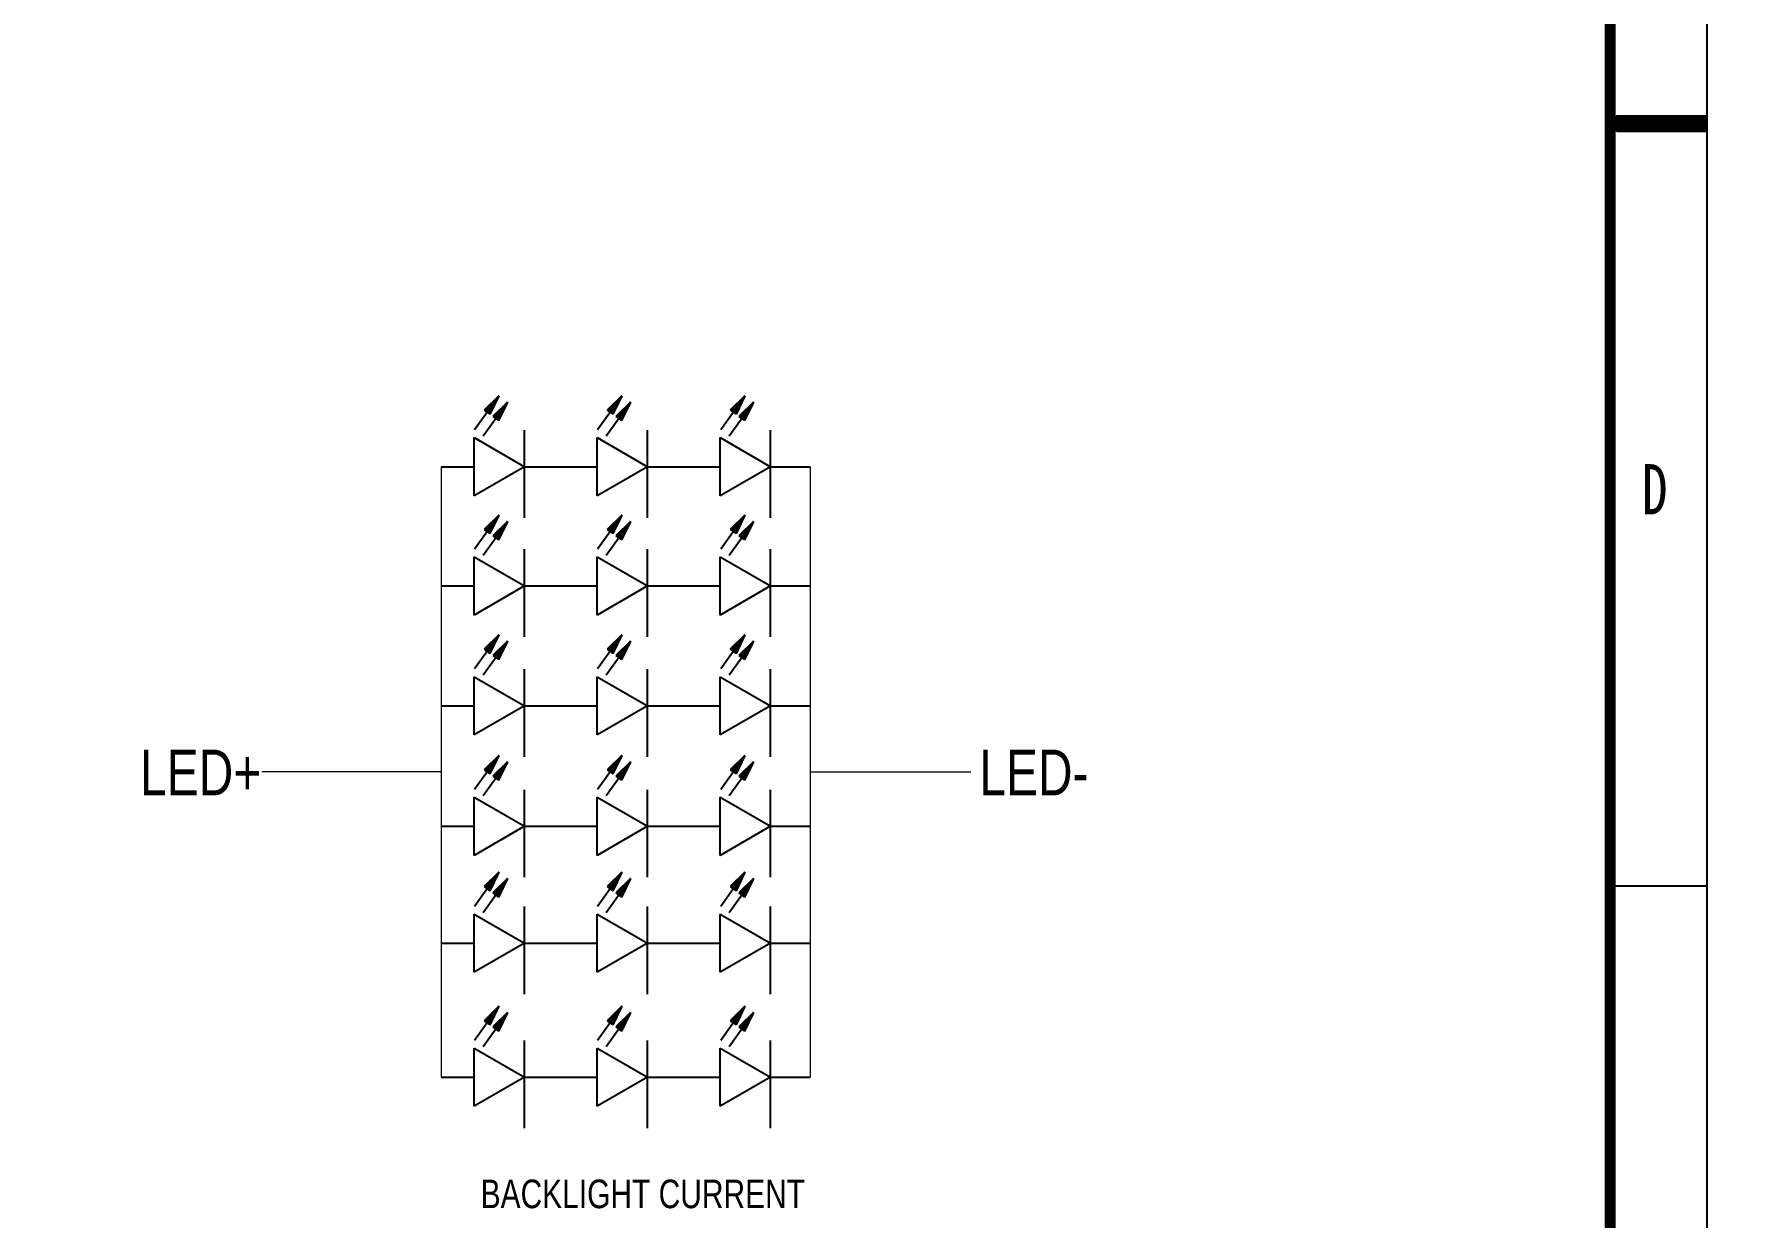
# Model space of a CAD drawing. Header units: millimetres. Extents: x -82 to 775, y -85 to 526.
# Drawn here: x 550.3 to 775.4, y 76.4 to 231.8 of the extents above; entities that cross this region are included whole.
import ezdxf
from ezdxf.enums import TextEntityAlignment as Align

# ---------------------------------------------------------------- set-up
doc = ezdxf.new("R2010")
doc.units = ezdxf.units.MM
doc.header["$LTSCALE"] = 40.8375
doc.layers.get('0').update_dxf_attribs({"linetype": 'CONTINUOUS'})
doc.styles.get("Standard").update_dxf_attribs({"font": 'txt', "width": 0.75})
doc.styles.add('STYLE1', font='SimSun.ttf', dxfattribs={"width": 0.9})

# ---------------------------------------------------------------- blocks, each defined once
blk = doc.blocks.new('CAD_TITLE')
at = {"color": 7, "linetype": 'Continuous', "const_width": 0.5}
blk.add_lwpolyline([(-282, 0), (0, 0), (0, 200), (-282, 200)], close=True, dxfattribs=at)
at = {"style": 'STYLE1'}
for tag, p, height in [('CUSTOMER_NO.:', (-33.26, 194.996), 3), ('分页号', (-10.169, 1.828), 1.623)]:
    blk.add_attdef(tag, p, '', height=height, dxfattribs=at)
at = {"color": 1, "style": 'STYLE1', "width": 0.9}
for tag, p in [('名称', (-79.098, 27.078)), ('图号', (-17.76, 16.409)), ('版本', (-3.633, 16.409))]:
    blk.add_attdef(tag, text='', height=2.936, dxfattribs=at).set_placement(p, align=Align.CENTER)
at = {"color": 7, "style": 'STYLE1', "width": 0.9}
for tag, p in [('CONTENT4', (-120.11, 21.517)), ('DATE4', (-94.197, 21.384)), ('NO4', (-140.655, 20.641)), ('CONTENT3', (-120.11, 16.706)), ('DATE3', (-94.074, 16.519)), ('NO3', (-140.787, 15.731)), ('CONTENT2', (-120.136, 11.605)), ('DATE2', (-94.074, 11.684)), ('NO2', (-140.721, 10.665)), ('CONTENT1', (-120.122, 6.33)), ('DATE1', (-94.039, 6.334)), ('NO1', (-140.721, 5.665))]:
    blk.add_attdef(tag, text='', height=2, dxfattribs=at).set_placement(p, align=Align.CENTER)
at = {"color": 1, "style": 'STYLE1', "width": 0.9}
blk.add_attdef('规格', (-65.257, 16.409), '', height=2.936, dxfattribs=at)
at = {"style": 'STYLE1', "width": 0.9}
for tag, p in [('出图人', (-56.666, 11.649)), ('设计人', (-22.689, 11.649)), ('批准人', (-22.556, 6.631))]:
    blk.add_attdef(tag, p, '', height=2, dxfattribs=at)
at = {"color": 7, "style": 'STYLE1', "width": 0.9}
blk.add_attdef('校对人', (-56.521, 6.631), '', height=2, dxfattribs=at)
blk = doc.blocks.new('CAD_INFO')
blk.add_lwpolyline([(-282, 200), (0, 200), (0, 0), (-282, 0)], close=True)
at = {"color": 7, "style": 'STYLE1', "width": 0.9, "flags": 9}
for tag, p in [('BOMWIDTH', (-73.715, 64.466)), ('BOMHEIGHT', (-57.191, 64.466)), ('BOMSTARTPOS', (-38.543, 64.466)), ('BOMSECONDLINE', (-20.131, 64.466)), ('BOMTHIRDLINE', (-74.534, 55.74)), ('PDMUPDATE', (-55.303, 55.74)), ('BOMSTARTPOS2', (-38.307, 55.74)), ('BOMSTARTPOS3', (-18.951, 55.74))]:
    blk.add_attdef(tag, p, '', height=2, dxfattribs=at)

msp = doc.modelspace()

# ---------------------------------------------------------------- linework, layer by layer
at = {"color": 7, "linetype": 'Continuous'}
for p, q in [((608.093, 179.851), (611.28, 184.289)), ((608.093, 179.851), (611.28, 184.289)), ((609.218, 179.023), (612.405, 183.461)), ((609.218, 179.023), (612.405, 183.461)), ((611.28, 184.289), (609.357, 182.399)), ((611.28, 184.289), (609.357, 182.399)), ((609.357, 182.399), (610.104, 181.862)), ((609.357, 182.399), (609.73, 182.131)), ((609.73, 182.131), (611.28, 184.289)), ((611.28, 184.289), (609.73, 182.131)), ((611.28, 184.289), (610.104, 181.862)), ((610.104, 181.862), (611.28, 184.289)), ((612.405, 183.461), (610.482, 181.571)), ((612.405, 183.461), (610.482, 181.571)), ((610.855, 181.303), (612.405, 183.461)), ((612.405, 183.461), (610.855, 181.303)), ((612.405, 183.461), (611.229, 181.034)), ((611.229, 181.034), (612.405, 183.461)), ((624.235, 179.851), (627.423, 184.289)), ((624.235, 179.851), (627.423, 184.289)), ((625.36, 179.023), (628.548, 183.461)), ((625.36, 179.023), (628.548, 183.461)), ((627.423, 184.289), (625.5, 182.399)), ((627.423, 184.289), (625.5, 182.399)), ((625.5, 182.399), (626.247, 181.862)), ((625.5, 182.399), (625.873, 182.131)), ((625.873, 182.131), (627.423, 184.289)), ((627.423, 184.289), (625.873, 182.131)), ((627.423, 184.289), (626.247, 181.862)), ((626.247, 181.862), (627.423, 184.289)), ((628.548, 183.461), (626.625, 181.571)), ((628.548, 183.461), (626.625, 181.571)), ((626.998, 181.303), (628.548, 183.461)), ((628.548, 183.461), (626.998, 181.303)), ((628.548, 183.461), (627.372, 181.034)), ((627.372, 181.034), (628.548, 183.461)), ((640.378, 179.851), (643.565, 184.289)), ((640.378, 179.851), (643.565, 184.289)), ((641.503, 179.023), (644.69, 183.461)), ((641.503, 179.023), (644.69, 183.461)), ((643.565, 184.289), (641.642, 182.399)), ((643.565, 184.289), (641.642, 182.399)), ((641.642, 182.399), (642.39, 181.862)), ((641.642, 182.399), (642.015, 182.131)), ((642.015, 182.131), (643.565, 184.289)), ((643.565, 184.289), (642.015, 182.131)), ((643.565, 184.289), (642.39, 181.862)), ((642.39, 181.862), (643.565, 184.289)), ((644.69, 183.461), (642.767, 181.571)), ((644.69, 183.461), (642.767, 181.571)), ((643.14, 181.303), (644.69, 183.461)), ((644.69, 183.461), (643.14, 181.303)), ((644.69, 183.461), (643.515, 181.034)), ((643.515, 181.034), (644.69, 183.461)), ((609.73, 182.131), (610.104, 181.862)), ((610.482, 181.571), (611.229, 181.034)), ((610.482, 181.571), (610.855, 181.303)), ((610.855, 181.303), (611.229, 181.034)), ((625.873, 182.131), (626.247, 181.862)), ((626.625, 181.571), (627.372, 181.034)), ((626.625, 181.571), (626.998, 181.303)), ((626.998, 181.303), (627.372, 181.034)), ((642.015, 182.131), (642.39, 181.862)), ((642.767, 181.571), (643.515, 181.034)), ((642.767, 181.571), (643.14, 181.303)), ((643.14, 181.303), (643.515, 181.034)), ((608.025, 171.158), (608.025, 178.795)), ((608.025, 178.795), (614.64, 174.976)), ((614.64, 168.289), (614.64, 179.789)), ((624.168, 171.158), (624.168, 178.795)), ((624.168, 178.795), (630.782, 174.976)), ((630.782, 168.289), (630.782, 179.789)), ((640.311, 171.158), (640.311, 178.795)), ((640.311, 178.795), (646.925, 174.976)), ((646.925, 168.289), (646.925, 179.789)), ((603.707, 174.976), (608.025, 174.976)), ((614.64, 174.976), (608.025, 171.158)), ((614.64, 174.976), (619.849, 174.976)), ((619.849, 174.976), (624.168, 174.976)), ((630.782, 174.976), (624.168, 171.158)), ((630.782, 174.976), (635.992, 174.976)), ((635.992, 174.976), (640.311, 174.976)), ((646.925, 174.976), (640.311, 171.158)), ((646.925, 174.976), (652.134, 174.976)), ((608.093, 164.199), (611.28, 168.636)), ((608.093, 164.199), (611.28, 168.636)), ((609.218, 163.371), (612.405, 167.808)), ((609.218, 163.371), (612.405, 167.808)), ((611.28, 168.636), (609.357, 166.746)), ((611.28, 168.636), (609.357, 166.746)), ((609.357, 166.746), (610.104, 166.209)), ((609.357, 166.746), (609.73, 166.478)), ((609.73, 166.478), (611.28, 168.636)), ((611.28, 168.636), (609.73, 166.478)), ((611.28, 168.636), (610.104, 166.209)), ((610.104, 166.209), (611.28, 168.636)), ((612.405, 167.808), (610.482, 165.918)), ((612.405, 167.808), (610.482, 165.918)), ((610.855, 165.65), (612.405, 167.808)), ((612.405, 167.808), (610.855, 165.65)), ((612.405, 167.808), (611.229, 165.381)), ((611.229, 165.381), (612.405, 167.808)), ((624.235, 164.199), (627.423, 168.636)), ((624.235, 164.199), (627.423, 168.636)), ((625.36, 163.371), (628.548, 167.808)), ((625.36, 163.371), (628.548, 167.808)), ((627.423, 168.636), (625.5, 166.746)), ((627.423, 168.636), (625.5, 166.746)), ((625.5, 166.746), (626.247, 166.209)), ((625.5, 166.746), (625.873, 166.478)), ((625.873, 166.478), (627.423, 168.636)), ((627.423, 168.636), (625.873, 166.478)), ((627.423, 168.636), (626.247, 166.209)), ((626.247, 166.209), (627.423, 168.636)), ((628.548, 167.808), (626.625, 165.918)), ((628.548, 167.808), (626.625, 165.918)), ((626.998, 165.65), (628.548, 167.808)), ((628.548, 167.808), (626.998, 165.65)), ((628.548, 167.808), (627.372, 165.381)), ((627.372, 165.381), (628.548, 167.808)), ((640.378, 164.199), (643.565, 168.636)), ((640.378, 164.199), (643.565, 168.636)), ((641.503, 163.371), (644.69, 167.808)), ((641.503, 163.371), (644.69, 167.808)), ((643.565, 168.636), (641.642, 166.746)), ((643.565, 168.636), (641.642, 166.746)), ((641.642, 166.746), (642.39, 166.209)), ((641.642, 166.746), (642.015, 166.478)), ((642.015, 166.478), (643.565, 168.636)), ((643.565, 168.636), (642.015, 166.478)), ((643.565, 168.636), (642.39, 166.209)), ((642.39, 166.209), (643.565, 168.636)), ((644.69, 167.808), (642.767, 165.918)), ((644.69, 167.808), (642.767, 165.918)), ((643.14, 165.65), (644.69, 167.808)), ((644.69, 167.808), (643.14, 165.65)), ((644.69, 167.808), (643.515, 165.381)), ((643.515, 165.381), (644.69, 167.808)), ((609.73, 166.478), (610.104, 166.209)), ((610.482, 165.918), (611.229, 165.381)), ((610.482, 165.918), (610.855, 165.65)), ((610.855, 165.65), (611.229, 165.381)), ((625.873, 166.478), (626.247, 166.209)), ((626.625, 165.918), (627.372, 165.381)), ((626.625, 165.918), (626.998, 165.65)), ((626.998, 165.65), (627.372, 165.381)), ((642.015, 166.478), (642.39, 166.209)), ((642.767, 165.918), (643.515, 165.381)), ((642.767, 165.918), (643.14, 165.65)), ((643.14, 165.65), (643.515, 165.381)), ((608.025, 155.505), (608.025, 163.143)), ((608.025, 163.143), (614.64, 159.324)), ((614.64, 152.636), (614.64, 164.136)), ((624.168, 155.505), (624.168, 163.143)), ((624.168, 163.143), (630.782, 159.324)), ((630.782, 152.636), (630.782, 164.136)), ((640.311, 155.505), (640.311, 163.143)), ((640.311, 163.143), (646.925, 159.324)), ((646.925, 152.636), (646.925, 164.136)), ((603.707, 159.324), (608.025, 159.324)), ((614.64, 159.324), (608.025, 155.505)), ((614.64, 159.324), (619.849, 159.324)), ((619.849, 159.324), (624.168, 159.324)), ((630.782, 159.324), (624.168, 155.505)), ((630.782, 159.324), (635.992, 159.324)), ((635.992, 159.324), (640.311, 159.324)), ((646.925, 159.324), (640.311, 155.505)), ((646.925, 159.324), (652.134, 159.324)), ((608.093, 148.469), (611.28, 152.906)), ((608.093, 148.469), (611.28, 152.906)), ((609.218, 147.641), (612.405, 152.078)), ((609.218, 147.641), (612.405, 152.078)), ((611.28, 152.906), (609.357, 151.016)), ((611.28, 152.906), (609.357, 151.016)), ((609.357, 151.016), (610.104, 150.479)), ((609.357, 151.016), (609.73, 150.748)), ((609.73, 150.748), (611.28, 152.906)), ((611.28, 152.906), (609.73, 150.748)), ((611.28, 152.906), (610.104, 150.479)), ((610.104, 150.479), (611.28, 152.906)), ((612.405, 152.078), (610.482, 150.188)), ((612.405, 152.078), (610.482, 150.188)), ((610.855, 149.92), (612.405, 152.078)), ((612.405, 152.078), (610.855, 149.92)), ((612.405, 152.078), (611.229, 149.651)), ((611.229, 149.651), (612.405, 152.078)), ((624.235, 148.469), (627.423, 152.906)), ((624.235, 148.469), (627.423, 152.906)), ((625.36, 147.641), (628.548, 152.078)), ((625.36, 147.641), (628.548, 152.078)), ((627.423, 152.906), (625.5, 151.016)), ((627.423, 152.906), (625.5, 151.016)), ((625.5, 151.016), (626.247, 150.479)), ((625.5, 151.016), (625.873, 150.748)), ((625.873, 150.748), (627.423, 152.906)), ((627.423, 152.906), (625.873, 150.748)), ((627.423, 152.906), (626.247, 150.479)), ((626.247, 150.479), (627.423, 152.906)), ((628.548, 152.078), (626.625, 150.188)), ((628.548, 152.078), (626.625, 150.188)), ((626.998, 149.92), (628.548, 152.078)), ((628.548, 152.078), (626.998, 149.92)), ((628.548, 152.078), (627.372, 149.651)), ((627.372, 149.651), (628.548, 152.078)), ((640.378, 148.469), (643.565, 152.906)), ((640.378, 148.469), (643.565, 152.906)), ((641.503, 147.641), (644.69, 152.078)), ((641.503, 147.641), (644.69, 152.078)), ((643.565, 152.906), (641.642, 151.016)), ((643.565, 152.906), (641.642, 151.016)), ((641.642, 151.016), (642.39, 150.479)), ((641.642, 151.016), (642.015, 150.748)), ((642.015, 150.748), (643.565, 152.906)), ((643.565, 152.906), (642.015, 150.748)), ((643.565, 152.906), (642.39, 150.479)), ((642.39, 150.479), (643.565, 152.906)), ((644.69, 152.078), (642.767, 150.188)), ((644.69, 152.078), (642.767, 150.188)), ((643.14, 149.92), (644.69, 152.078)), ((644.69, 152.078), (643.14, 149.92)), ((644.69, 152.078), (643.515, 149.651)), ((643.515, 149.651), (644.69, 152.078)), ((609.73, 150.748), (610.104, 150.479)), ((610.482, 150.188), (611.229, 149.651)), ((610.482, 150.188), (610.855, 149.92)), ((610.855, 149.92), (611.229, 149.651)), ((625.873, 150.748), (626.247, 150.479)), ((626.625, 150.188), (627.372, 149.651)), ((626.625, 150.188), (626.998, 149.92)), ((626.998, 149.92), (627.372, 149.651)), ((642.015, 150.748), (642.39, 150.479)), ((642.767, 150.188), (643.515, 149.651)), ((642.767, 150.188), (643.14, 149.92)), ((643.14, 149.92), (643.515, 149.651)), ((608.025, 139.775), (608.025, 147.413)), ((608.025, 147.413), (614.64, 143.594)), ((614.64, 136.906), (614.64, 148.406)), ((624.168, 139.775), (624.168, 147.413)), ((624.168, 147.413), (630.782, 143.594)), ((630.782, 136.906), (630.782, 148.406)), ((640.311, 139.775), (640.311, 147.413)), ((640.311, 147.413), (646.925, 143.594)), ((646.925, 136.906), (646.925, 148.406)), ((603.707, 143.594), (608.025, 143.594)), ((614.64, 143.594), (608.025, 139.775)), ((614.64, 143.594), (619.849, 143.594)), ((619.849, 143.594), (624.168, 143.594)), ((630.782, 143.594), (624.168, 139.775)), ((630.782, 143.594), (635.992, 143.594)), ((635.992, 143.594), (640.311, 143.594)), ((646.925, 143.594), (640.311, 139.775)), ((646.925, 143.594), (652.134, 143.594)), ((608.093, 132.645), (611.28, 137.083)), ((608.093, 132.645), (611.28, 137.083)), ((609.218, 131.817), (612.405, 136.255)), ((609.218, 131.817), (612.405, 136.255)), ((611.28, 137.083), (609.357, 135.193)), ((611.28, 137.083), (609.357, 135.193)), ((609.357, 135.193), (610.104, 134.656)), ((609.357, 135.193), (609.73, 134.925)), ((609.73, 134.925), (611.28, 137.083)), ((611.28, 137.083), (609.73, 134.925)), ((611.28, 137.083), (610.104, 134.656)), ((610.104, 134.656), (611.28, 137.083)), ((612.405, 136.255), (610.482, 134.365)), ((612.405, 136.255), (610.482, 134.365)), ((610.855, 134.097), (612.405, 136.255)), ((612.405, 136.255), (610.855, 134.097)), ((612.405, 136.255), (611.229, 133.828)), ((611.229, 133.828), (612.405, 136.255)), ((624.235, 132.645), (627.423, 137.083)), ((624.235, 132.645), (627.423, 137.083)), ((625.36, 131.817), (628.548, 136.255)), ((625.36, 131.817), (628.548, 136.255)), ((627.423, 137.083), (625.5, 135.193)), ((627.423, 137.083), (625.5, 135.193)), ((625.5, 135.193), (626.247, 134.656)), ((625.5, 135.193), (625.873, 134.925)), ((625.873, 134.925), (627.423, 137.083)), ((627.423, 137.083), (625.873, 134.925)), ((627.423, 137.083), (626.247, 134.656)), ((626.247, 134.656), (627.423, 137.083)), ((628.548, 136.255), (626.625, 134.365)), ((628.548, 136.255), (626.625, 134.365)), ((626.998, 134.097), (628.548, 136.255)), ((628.548, 136.255), (626.998, 134.097)), ((628.548, 136.255), (627.372, 133.828)), ((627.372, 133.828), (628.548, 136.255)), ((640.378, 132.645), (643.565, 137.083)), ((640.378, 132.645), (643.565, 137.083)), ((641.503, 131.817), (644.69, 136.255)), ((641.503, 131.817), (644.69, 136.255)), ((643.565, 137.083), (641.642, 135.193)), ((643.565, 137.083), (641.642, 135.193)), ((641.642, 135.193), (642.39, 134.656)), ((641.642, 135.193), (642.015, 134.925)), ((642.015, 134.925), (643.565, 137.083)), ((643.565, 137.083), (642.015, 134.925)), ((643.565, 137.083), (642.39, 134.656)), ((642.39, 134.656), (643.565, 137.083)), ((644.69, 136.255), (642.767, 134.365)), ((644.69, 136.255), (642.767, 134.365)), ((643.14, 134.097), (644.69, 136.255)), ((644.69, 136.255), (643.14, 134.097)), ((644.69, 136.255), (643.515, 133.828)), ((643.515, 133.828), (644.69, 136.255)), ((609.73, 134.925), (610.104, 134.656)), ((610.482, 134.365), (611.229, 133.828)), ((610.482, 134.365), (610.855, 134.097)), ((610.855, 134.097), (611.229, 133.828)), ((625.873, 134.925), (626.247, 134.656)), ((626.625, 134.365), (627.372, 133.828)), ((626.625, 134.365), (626.998, 134.097)), ((626.998, 134.097), (627.372, 133.828)), ((642.015, 134.925), (642.39, 134.656)), ((642.767, 134.365), (643.515, 133.828)), ((642.767, 134.365), (643.14, 134.097)), ((643.14, 134.097), (643.515, 133.828)), ((608.025, 123.952), (608.025, 131.589)), ((608.025, 131.589), (614.64, 127.77)), ((614.64, 121.083), (614.64, 132.583)), ((624.168, 123.952), (624.168, 131.589)), ((624.168, 131.589), (630.782, 127.77)), ((630.782, 121.083), (630.782, 132.583)), ((640.311, 123.952), (640.311, 131.589)), ((640.311, 131.589), (646.925, 127.77)), ((646.925, 121.083), (646.925, 132.583)), ((603.707, 127.77), (608.025, 127.77)), ((614.64, 127.77), (608.025, 123.952)), ((614.64, 127.77), (619.849, 127.77)), ((619.849, 127.77), (624.168, 127.77)), ((630.782, 127.77), (624.168, 123.952)), ((630.782, 127.77), (635.992, 127.77)), ((635.992, 127.77), (640.311, 127.77)), ((646.925, 127.77), (640.311, 123.952)), ((646.925, 127.77), (652.134, 127.77)), ((608.093, 117.301), (611.28, 121.739)), ((608.093, 117.301), (611.28, 121.739)), ((611.28, 121.739), (609.357, 119.849)), ((611.28, 121.739), (609.357, 119.849)), ((609.73, 119.581), (611.28, 121.739)), ((611.28, 121.739), (609.73, 119.581)), ((611.28, 121.739), (610.104, 119.312)), ((610.104, 119.312), (611.28, 121.739)), ((624.235, 117.301), (627.423, 121.739)), ((624.235, 117.301), (627.423, 121.739)), ((627.423, 121.739), (625.5, 119.849)), ((627.423, 121.739), (625.5, 119.849)), ((625.873, 119.581), (627.423, 121.739)), ((627.423, 121.739), (625.873, 119.581)), ((627.423, 121.739), (626.247, 119.312)), ((626.247, 119.312), (627.423, 121.739)), ((640.378, 117.301), (643.565, 121.739)), ((640.378, 117.301), (643.565, 121.739)), ((643.565, 121.739), (641.642, 119.849)), ((643.565, 121.739), (641.642, 119.849)), ((642.015, 119.581), (643.565, 121.739)), ((643.565, 121.739), (642.015, 119.581)), ((643.565, 121.739), (642.39, 119.312)), ((642.39, 119.312), (643.565, 121.739)), ((609.218, 116.473), (612.405, 120.911)), ((609.218, 116.473), (612.405, 120.911)), ((609.357, 119.849), (610.104, 119.312)), ((609.357, 119.849), (609.73, 119.581)), ((609.73, 119.581), (610.104, 119.312)), ((612.405, 120.911), (610.482, 119.021)), ((612.405, 120.911), (610.482, 119.021)), ((610.855, 118.753), (612.405, 120.911)), ((612.405, 120.911), (610.855, 118.753)), ((612.405, 120.911), (611.229, 118.484)), ((611.229, 118.484), (612.405, 120.911)), ((625.36, 116.473), (628.548, 120.911)), ((625.36, 116.473), (628.548, 120.911)), ((625.5, 119.849), (626.247, 119.312)), ((625.5, 119.849), (625.873, 119.581)), ((625.873, 119.581), (626.247, 119.312)), ((628.548, 120.911), (626.625, 119.021)), ((628.548, 120.911), (626.625, 119.021)), ((626.998, 118.753), (628.548, 120.911)), ((628.548, 120.911), (626.998, 118.753)), ((628.548, 120.911), (627.372, 118.484)), ((627.372, 118.484), (628.548, 120.911)), ((641.503, 116.473), (644.69, 120.911)), ((641.503, 116.473), (644.69, 120.911)), ((641.642, 119.849), (642.39, 119.312)), ((641.642, 119.849), (642.015, 119.581)), ((642.015, 119.581), (642.39, 119.312)), ((644.69, 120.911), (642.767, 119.021)), ((644.69, 120.911), (642.767, 119.021)), ((643.14, 118.753), (644.69, 120.911)), ((644.69, 120.911), (643.14, 118.753)), ((644.69, 120.911), (643.515, 118.484)), ((643.515, 118.484), (644.69, 120.911)), ((610.482, 119.021), (611.229, 118.484)), ((610.482, 119.021), (610.855, 118.753)), ((610.855, 118.753), (611.229, 118.484)), ((614.64, 105.739), (614.64, 117.239)), ((626.625, 119.021), (627.372, 118.484)), ((626.625, 119.021), (626.998, 118.753)), ((626.998, 118.753), (627.372, 118.484)), ((630.782, 105.739), (630.782, 117.239)), ((642.767, 119.021), (643.515, 118.484)), ((642.767, 119.021), (643.14, 118.753)), ((643.14, 118.753), (643.515, 118.484)), ((646.925, 105.739), (646.925, 117.239)), ((608.025, 108.608), (608.025, 116.245)), ((608.025, 116.245), (614.64, 112.426)), ((624.168, 108.608), (624.168, 116.245)), ((624.168, 116.245), (630.782, 112.426)), ((640.311, 108.608), (640.311, 116.245)), ((640.311, 116.245), (646.925, 112.426)), ((603.707, 112.426), (608.025, 112.426)), ((614.64, 112.426), (608.025, 108.608)), ((614.64, 112.426), (619.849, 112.426)), ((619.849, 112.426), (624.168, 112.426)), ((630.782, 112.426), (624.168, 108.608)), ((630.782, 112.426), (635.992, 112.426)), ((635.992, 112.426), (640.311, 112.426)), ((646.925, 112.426), (640.311, 108.608)), ((646.925, 112.426), (652.134, 112.426)), ((608.093, 99.707), (611.28, 104.145)), ((608.093, 99.707), (611.28, 104.145)), ((611.28, 104.145), (609.357, 102.255)), ((611.28, 104.145), (609.357, 102.255)), ((609.73, 101.987), (611.28, 104.145)), ((611.28, 104.145), (609.73, 101.987)), ((611.28, 104.145), (610.104, 101.718)), ((610.104, 101.718), (611.28, 104.145)), ((624.235, 99.707), (627.423, 104.145)), ((624.235, 99.707), (627.423, 104.145)), ((627.423, 104.145), (625.5, 102.255)), ((627.423, 104.145), (625.5, 102.255)), ((625.873, 101.987), (627.423, 104.145)), ((627.423, 104.145), (625.873, 101.987)), ((627.423, 104.145), (626.247, 101.718)), ((626.247, 101.718), (627.423, 104.145)), ((640.378, 99.707), (643.565, 104.145)), ((640.378, 99.707), (643.565, 104.145)), ((643.565, 104.145), (641.642, 102.255)), ((643.565, 104.145), (641.642, 102.255)), ((642.015, 101.987), (643.565, 104.145)), ((643.565, 104.145), (642.015, 101.987)), ((643.565, 104.145), (642.39, 101.718)), ((642.39, 101.718), (643.565, 104.145)), ((609.218, 98.879), (612.405, 103.317)), ((609.218, 98.879), (612.405, 103.317)), ((609.357, 102.255), (610.104, 101.718)), ((609.357, 102.255), (609.73, 101.987)), ((609.73, 101.987), (610.104, 101.718)), ((612.405, 103.317), (610.482, 101.427)), ((612.405, 103.317), (610.482, 101.427)), ((610.482, 101.427), (611.229, 100.89)), ((610.482, 101.427), (610.855, 101.159)), ((610.855, 101.159), (612.405, 103.317)), ((612.405, 103.317), (610.855, 101.159)), ((612.405, 103.317), (611.229, 100.89)), ((611.229, 100.89), (612.405, 103.317)), ((625.36, 98.879), (628.548, 103.317)), ((625.36, 98.879), (628.548, 103.317)), ((625.5, 102.255), (626.247, 101.718)), ((625.5, 102.255), (625.873, 101.987)), ((625.873, 101.987), (626.247, 101.718)), ((628.548, 103.317), (626.625, 101.427)), ((628.548, 103.317), (626.625, 101.427)), ((626.625, 101.427), (627.372, 100.89)), ((626.625, 101.427), (626.998, 101.159)), ((626.998, 101.159), (628.548, 103.317)), ((628.548, 103.317), (626.998, 101.159)), ((628.548, 103.317), (627.372, 100.89)), ((627.372, 100.89), (628.548, 103.317)), ((641.503, 98.879), (644.69, 103.317)), ((641.503, 98.879), (644.69, 103.317)), ((641.642, 102.255), (642.39, 101.718)), ((641.642, 102.255), (642.015, 101.987)), ((642.015, 101.987), (642.39, 101.718)), ((644.69, 103.317), (642.767, 101.427)), ((644.69, 103.317), (642.767, 101.427)), ((642.767, 101.427), (643.515, 100.89)), ((642.767, 101.427), (643.14, 101.159)), ((643.14, 101.159), (644.69, 103.317)), ((644.69, 103.317), (643.14, 101.159)), ((644.69, 103.317), (643.515, 100.89)), ((643.515, 100.89), (644.69, 103.317)), ((610.855, 101.159), (611.229, 100.89)), ((614.64, 88.145), (614.64, 99.645)), ((626.998, 101.159), (627.372, 100.89)), ((630.782, 88.145), (630.782, 99.645)), ((643.14, 101.159), (643.515, 100.89)), ((646.925, 88.145), (646.925, 99.645)), ((608.025, 91.014), (608.025, 98.651)), ((608.025, 98.651), (614.64, 94.832)), ((624.168, 91.014), (624.168, 98.651)), ((624.168, 98.651), (630.782, 94.832)), ((640.311, 91.014), (640.311, 98.651)), ((640.311, 98.651), (646.925, 94.832)), ((603.707, 94.832), (608.025, 94.832)), ((614.64, 94.832), (608.025, 91.014)), ((614.64, 94.832), (619.849, 94.832)), ((619.849, 94.832), (624.168, 94.832)), ((630.782, 94.832), (624.168, 91.014)), ((630.782, 94.832), (635.992, 94.832)), ((635.992, 94.832), (640.311, 94.832)), ((646.925, 94.832), (640.311, 91.014)), ((646.925, 94.832), (652.134, 94.832))]:
    msp.add_line(p, q, dxfattribs=at)
at = {"color": 7, "lineweight": 0}
for p, q in [((603.707, 174.976), (603.707, 94.832)), ((652.134, 174.976), (652.134, 94.832)), ((603.707, 134.904), (580.149, 134.904)), ((652.134, 134.904), (673.194, 134.904))]:
    msp.add_line(p, q, dxfattribs=at)
msp.add_line((769.797, 119.897), (757.107, 119.897))
msp.add_lwpolyline([(-76.203, 520.425), (769.797, 520.425), (769.797, -79.575), (-76.203, -79.575), (-76.203, 520.425)])
msp.add_lwpolyline([(756.996, 220.029, 0, 11.444, 0), (761.781, 220.029, 2.289, 2.289, 0), (769.686, 220.029, 2.289, 2.289, 0)], format="xyseb")
at = {"color": 7, "linetype": 'Continuous'}
for points in [[(611.28, 184.289), (610.104, 181.862), (609.357, 182.399), (609.73, 182.131)], [(612.405, 183.461), (611.229, 181.034), (610.482, 181.571), (610.855, 181.303)], [(627.423, 184.289), (626.247, 181.862), (625.5, 182.399), (625.873, 182.131)], [(628.548, 183.461), (627.372, 181.034), (626.625, 181.571), (626.998, 181.303)], [(643.565, 184.289), (642.39, 181.862), (641.642, 182.399), (642.015, 182.131)], [(644.69, 183.461), (643.515, 181.034), (642.767, 181.571), (643.14, 181.303)], [(611.28, 168.636), (610.104, 166.209), (609.357, 166.746), (609.73, 166.478)], [(612.405, 167.808), (611.229, 165.381), (610.482, 165.918), (610.855, 165.65)], [(627.423, 168.636), (626.247, 166.209), (625.5, 166.746), (625.873, 166.478)], [(628.548, 167.808), (627.372, 165.381), (626.625, 165.918), (626.998, 165.65)], [(643.565, 168.636), (642.39, 166.209), (641.642, 166.746), (642.015, 166.478)], [(644.69, 167.808), (643.515, 165.381), (642.767, 165.918), (643.14, 165.65)], [(611.28, 152.906), (610.104, 150.479), (609.357, 151.016), (609.73, 150.748)], [(612.405, 152.078), (611.229, 149.651), (610.482, 150.188), (610.855, 149.92)], [(627.423, 152.906), (626.247, 150.479), (625.5, 151.016), (625.873, 150.748)], [(628.548, 152.078), (627.372, 149.651), (626.625, 150.188), (626.998, 149.92)], [(643.565, 152.906), (642.39, 150.479), (641.642, 151.016), (642.015, 150.748)], [(644.69, 152.078), (643.515, 149.651), (642.767, 150.188), (643.14, 149.92)], [(611.28, 137.083), (610.104, 134.656), (609.357, 135.193), (609.73, 134.925)], [(612.405, 136.255), (611.229, 133.828), (610.482, 134.365), (610.855, 134.097)], [(627.423, 137.083), (626.247, 134.656), (625.5, 135.193), (625.873, 134.925)], [(628.548, 136.255), (627.372, 133.828), (626.625, 134.365), (626.998, 134.097)], [(643.565, 137.083), (642.39, 134.656), (641.642, 135.193), (642.015, 134.925)], [(644.69, 136.255), (643.515, 133.828), (642.767, 134.365), (643.14, 134.097)], [(611.28, 121.739), (610.104, 119.312), (609.357, 119.849), (609.73, 119.581)], [(627.423, 121.739), (626.247, 119.312), (625.5, 119.849), (625.873, 119.581)], [(643.565, 121.739), (642.39, 119.312), (641.642, 119.849), (642.015, 119.581)], [(612.405, 120.911), (611.229, 118.484), (610.482, 119.021), (610.855, 118.753)], [(628.548, 120.911), (627.372, 118.484), (626.625, 119.021), (626.998, 118.753)], [(644.69, 120.911), (643.515, 118.484), (642.767, 119.021), (643.14, 118.753)], [(611.28, 104.145), (610.104, 101.718), (609.357, 102.255), (609.73, 101.987)], [(627.423, 104.145), (626.247, 101.718), (625.5, 102.255), (625.873, 101.987)], [(643.565, 104.145), (642.39, 101.718), (641.642, 102.255), (642.015, 101.987)], [(612.405, 103.317), (611.229, 100.89), (610.482, 101.427), (610.855, 101.159)], [(628.548, 103.317), (627.372, 100.89), (626.625, 101.427), (626.998, 101.159)], [(644.69, 103.317), (643.515, 100.89), (642.767, 101.427), (643.14, 101.159)]]:
    msp.add_solid(points, dxfattribs=at)

# ---------------------------------------------------------------- block references
at = {"xscale": 2.910000000000082, "yscale": 2.909999999999968, "zscale": 2.91}
for name in ['CAD_TITLE', 'CAD_INFO']:
    msp.add_blockref(name, (757.107, -70.575), dxfattribs=at)

# ---------------------------------------------------------------- texts
at = {"insert": (761.261, 175.32), "char_height": 6.6, "width": 33.58194, "attachment_point": 1}
msp.add_mtext('D', dxfattribs=at)
at = {"lineweight": 0, "char_height": 6, "attachment_point": 1}
for s, insert, width in [('\\fArial|b0|i0|c0|p32;LED+', (564.191, 137.844), 19.99292), ('\\fArial|b0|i0|c0|p32;LED-', (674.321, 137.844), 25.67152)]:
    msp.add_mtext(s, dxfattribs=dict(at, insert=insert, width=width))
at = {"color": 2, "linetype": 'Continuous', "insert": (608.881, 81.393), "char_height": 3.75, "width": 50.98208, "attachment_point": 1}
msp.add_mtext('\\fArial|b0|i0|c0|p32;BACKLIGHT CURRENT', dxfattribs=at)

doc.saveas('drawing.dxf')
